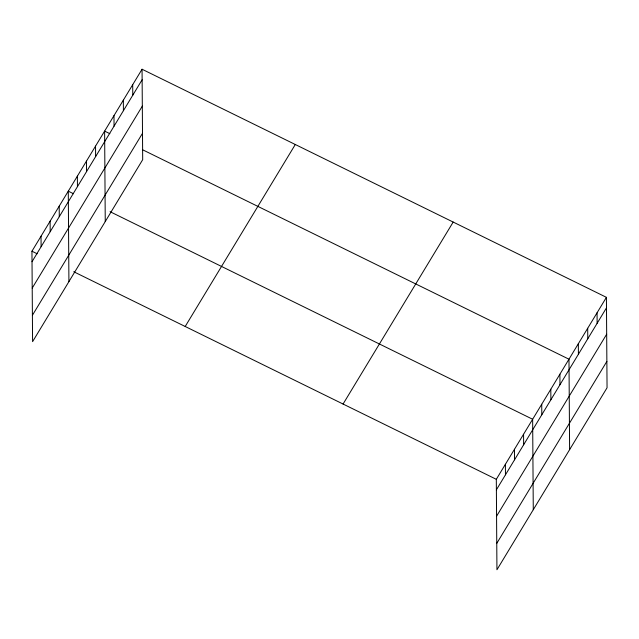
<?xml version="1.0" encoding="UTF-8"?>
<svg xmlns="http://www.w3.org/2000/svg" width="639" height="639" viewBox="0 0 639 639"><rect width="100%" height="100%" fill="white"/><g stroke="black" fill="none" stroke-linecap="round" stroke-linejoin="round"><path stroke-width="0.96" d="M142.058 69.236L142.689 159.694L32.581 341.665L31.95 251.215L142.058 69.236L606.419 297.335L607.05 387.785L496.942 569.764L496.311 479.306L606.419 297.335M32.022 261.726L142.13 79.747M32.206 288.109L142.313 106.13M32.397 315.291L142.505 133.311M185.19 326.489L295.298 144.51M343.071 404.04L453.179 222.06M496.383 489.817L606.491 307.838M496.567 516.2L606.675 334.221M496.759 543.382L606.866 361.402M109.844 133.679L104.62 131.115L105.251 221.565M142.928 149.925L568.982 359.206L569.613 449.656M73.509 193.729L68.285 191.165L68.916 281.615M110.076 211.693L532.646 419.256L533.277 509.706M31.95 251.215L37.174 253.779M73.741 271.743L496.311 479.306M597.058 312.798L597.13 323.31M587.696 328.27L587.776 338.774M578.343 343.734L578.415 354.246M559.9 374.214L559.972 384.726M550.81 389.231L550.89 399.742M541.728 404.239L541.8 414.751M523.565 434.272L523.637 444.776M514.475 449.281L514.547 459.792M505.393 464.297L505.465 474.809M132.696 84.707L132.776 95.219M123.343 100.171L123.415 110.683M113.982 115.643L114.054 126.155M95.538 146.123L95.61 156.635M86.457 161.14L86.529 171.651M77.367 176.148L77.447 186.66M59.203 206.173L59.275 216.685M50.122 221.19L50.193 231.701M41.032 236.206L41.104 246.71"/></g></svg>
